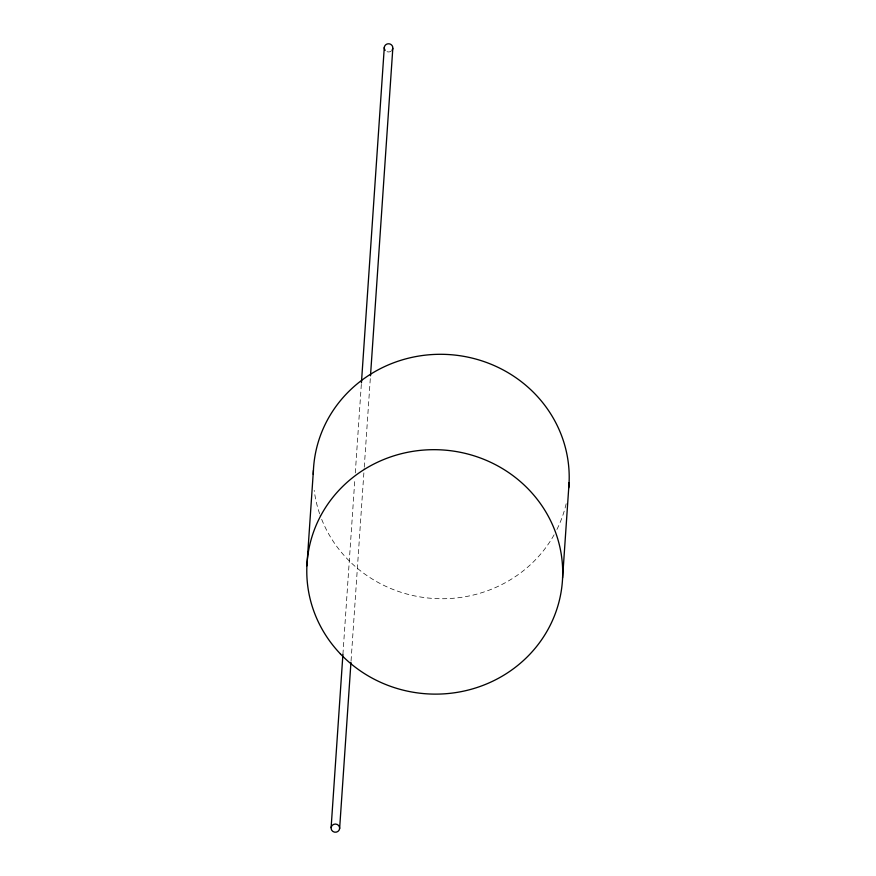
<?xml version="1.0" encoding="UTF-8"?>
<svg xmlns="http://www.w3.org/2000/svg" width="876" height="876" viewBox="0 0 876 876"><rect width="100%" height="100%" fill="white"/><g stroke="black" fill="none" stroke-linecap="round" stroke-linejoin="round"><path stroke-width="0.66" stroke-dasharray="4.38 3.29" d="M342.921 654.35L354.922 478.384M355.295 472.93L361.339 384.257M351.057 660.898L364.164 468.55M364.263 467.193L370.395 377.151M391.178 51.115A4.281 4.095 3.9 0 1 386.94 51.64M566.17 503.744A127.984 122.191 3.9 0 1 556.621 530.079M554.092 534.831A127.984 122.191 3.9 0 1 430.773 598.264A127.984 122.191 3.9 0 1 320.079 515.066M319.63 513.796A127.984 122.191 3.9 0 1 314.221 490.407"/><path stroke-width="1.31" d="M306.907 565.808L313.411 470.423M331.117 827.601L342.921 654.35M361.427 382.889L384.301 47.315M339.614 828.685A4.281 4.095 3.9 0 0 333.701 824.36A4.281 4.095 3.9 0 0 332.77 831.379A4.281 4.095 3.9 0 0 339.614 828.685L350.958 662.256M370.493 375.793L392.809 48.399M562.589 577.996L569.093 482.61M385.166 50.348A4.281 4.095 3.9 0 1 385.648 44.84A4.281 4.095 3.9 0 1 391.441 44.851A4.281 4.095 3.9 0 1 391.966 50.359M313.301 474.387A127.984 122.191 3.9 0 1 447.526 354.484A127.984 122.191 3.9 0 1 568.721 487.899M340.414 653.912A127.984 122.191 3.9 0 0 556.786 609.378A127.984 122.191 3.9 0 0 407.055 452.41A127.984 122.191 3.9 0 0 340.414 653.912"/></g></svg>
